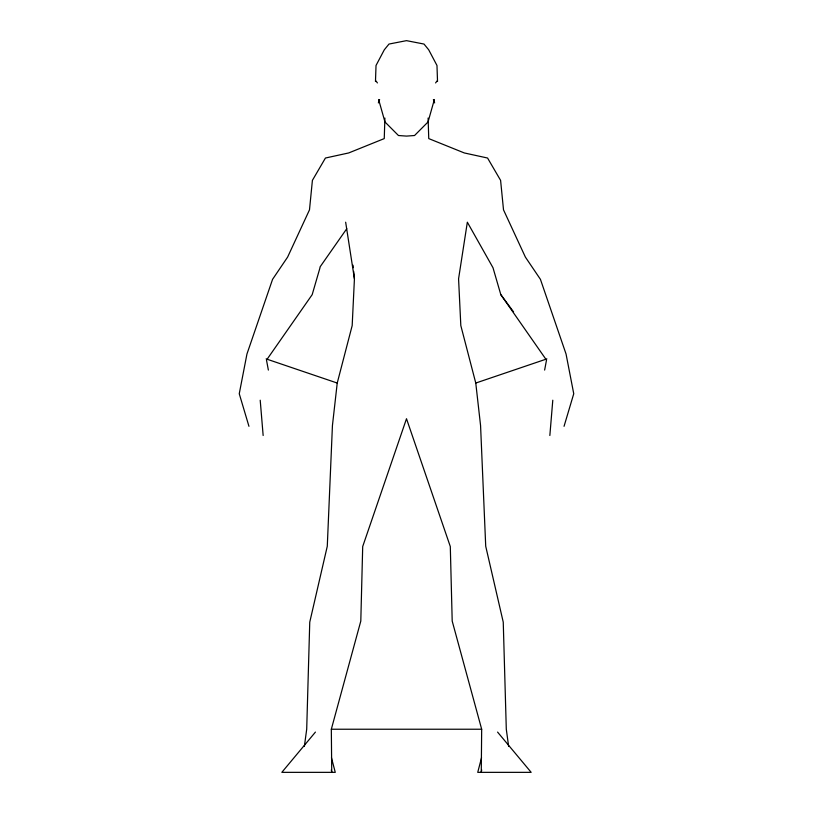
<?xml version="1.0" encoding="UTF-8"?>
<svg xmlns="http://www.w3.org/2000/svg" width="813" height="813" viewBox="0 0 813 813"><rect width="100%" height="100%" fill="white"/><g stroke="black" fill="none" stroke-linecap="round" stroke-linejoin="round"><path stroke-width="1.22" d="M331.308 769.911L331.734 772.35L331.328 729.231L360.799 621.081L362.7 546.539L406.5 418.725L450.3 546.539L452.201 621.081L481.672 729.231L481.266 772.35L481.692 769.911M384.895 118.068L384.254 138.596L348.706 152.946L325.434 158.027L312.405 180.354L309.489 209.845L287.619 257.091L272.568 279.347L246.949 354.021L239.256 393.746L248.951 426.317M375.474 81.513L376.023 65.477L384.315 49.776L389 44.054L406.5 40.65L424 44.054L428.685 49.776L436.977 65.477L437.526 81.513M353.665 271.4L354.427 278.839L352.181 325.586L337.232 383.045L332.436 425.514L327.283 546.234L309.753 622.158L306.704 729.231L304.357 746.476M549.852 435.504L552.789 400.209M544.629 370.078L546.499 360.118L500.818 294.652L492.993 267.721L467.343 222.203L458.573 278.839L460.819 325.586L475.768 383.045L480.564 425.514L485.717 546.234L503.247 622.158L506.296 729.231L508.643 746.476M481.55 757.716L477.739 772.35L531.174 772.35L497.576 732.086M434.386 99.511L428.034 121.97L414.549 135.517L406.5 136.096L398.451 135.517L384.966 121.97L378.614 99.511M320.007 267.721L312.182 294.652L266.501 360.118L268.371 370.078M564.049 426.317L573.744 393.746L566.051 354.021L540.432 279.347L525.381 257.091L503.511 209.845L500.595 180.354L487.566 158.027L464.294 152.946L428.746 138.596L428.105 118.068M378.35 102.926L379.61 99.572M320.027 266.959L346.785 228.687M435.585 82.936L436.977 81.015M315.424 732.086L281.826 772.35L335.261 772.35L331.45 757.716M475.768 383.045L546.875 358.899M331.328 729.231L481.672 729.231M266.125 358.899L337.232 383.045M500.818 294.652L513.562 311.877M376.023 81.015L377.415 82.936M433.39 99.572L434.65 102.926M345.657 222.203L354.427 278.839M353.025 265.211L353.279 267.69M260.211 400.209L263.148 435.504"/></g></svg>
